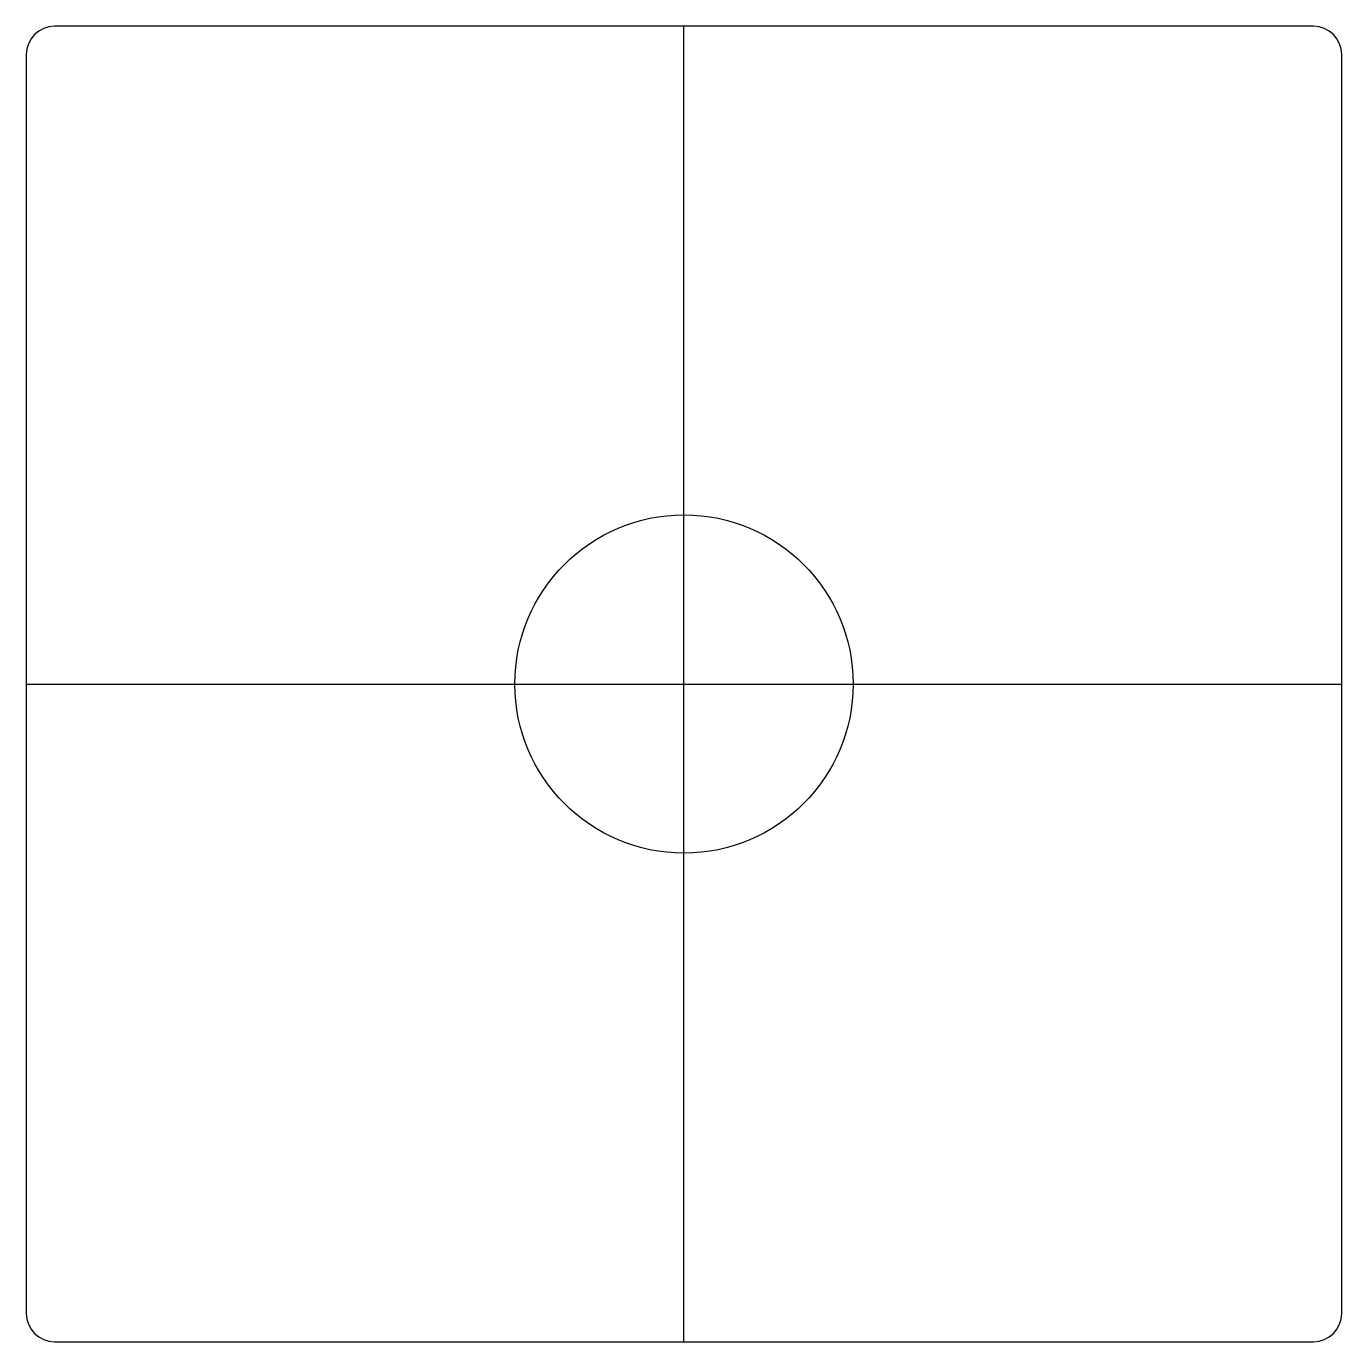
# Model space of a CAD drawing. Header units: millimetres. Extents: x 0 to 70, y 0 to 70.
import ezdxf

# ---------------------------------------------------------------- set-up
doc = ezdxf.new("R2010")
doc.units = ezdxf.units.MM

msp = doc.modelspace()

# ---------------------------------------------------------------- linework, layer by layer
at = {"layer": 'CENTER'}
for p, q in [((35, 0), (35, 70)), ((0, 35), (70, 35))]:
    msp.add_line(p, q, dxfattribs=at)
at = {"layer": 'CUT'}
for p, q in [((1.5, 70), (1.207, 69.971)), ((68.5, 70), (1.5, 70)), ((68.793, 69.971), (68.5, 70)), ((0.253, 69.333), (0.114, 69.074)), ((0.439, 69.561), (0.253, 69.333)), ((0.667, 69.747), (0.439, 69.561)), ((0.926, 69.886), (0.667, 69.747)), ((1.207, 69.971), (0.926, 69.886)), ((69.074, 69.886), (68.793, 69.971)), ((69.333, 69.747), (69.074, 69.886)), ((69.561, 69.561), (69.333, 69.747)), ((69.747, 69.333), (69.561, 69.561)), ((69.886, 69.074), (69.747, 69.333)), ((0.029, 68.793), (0, 68.5)), ((0.114, 69.074), (0.029, 68.793)), ((69.971, 68.793), (69.886, 69.074)), ((70, 68.5), (69.971, 68.793)), ((0, 68.5), (0, 1.5)), ((70, 1.5), (70, 68.5)), ((0, 1.5), (0.029, 1.207)), ((69.971, 1.207), (70, 1.5)), ((0.029, 1.207), (0.114, 0.926)), ((0.114, 0.926), (0.253, 0.667)), ((69.747, 0.667), (69.886, 0.926)), ((69.886, 0.926), (69.971, 1.207)), ((0.253, 0.667), (0.439, 0.439)), ((0.439, 0.439), (0.667, 0.253)), ((0.667, 0.253), (0.926, 0.114)), ((0.926, 0.114), (1.207, 0.029)), ((1.207, 0.029), (1.5, 0)), ((1.5, 0), (68.5, 0)), ((68.5, 0), (68.793, 0.029)), ((68.793, 0.029), (69.074, 0.114)), ((69.074, 0.114), (69.333, 0.253)), ((69.333, 0.253), (69.561, 0.439)), ((69.561, 0.439), (69.747, 0.667))]:
    msp.add_line(p, q, dxfattribs=at)
at = {"layer": 'CUT_BORE'}
msp.add_circle((35, 35), 9, dxfattribs=at)

doc.saveas('drawing.dxf')
